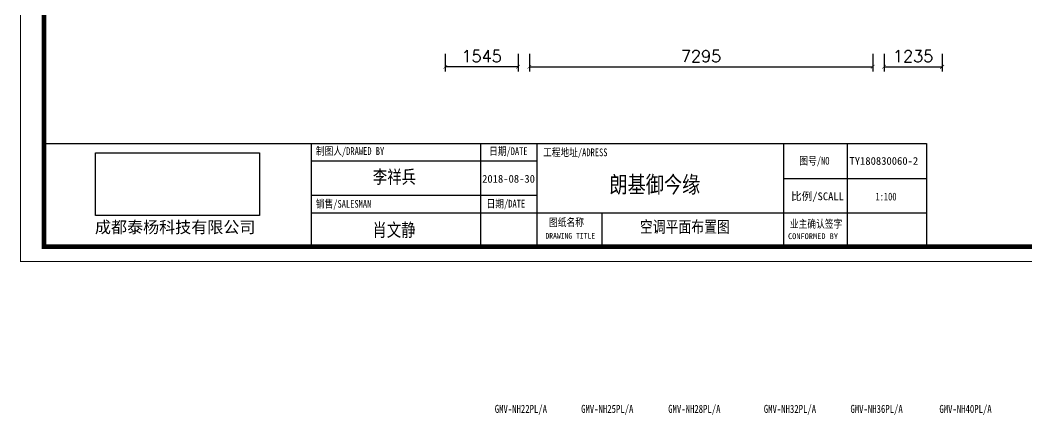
# Model space of a CAD drawing. Header units: millimetres. Extents: x -5096 to 255006, y -2833 to 77941.
# Drawn here: x 11856 to 33240, y 21309 to 29683 of the extents above; entities that cross this region are included whole.
import ezdxf

# ---------------------------------------------------------------- set-up
doc = ezdxf.new("R2010")
doc.units = ezdxf.units.MM
doc.layers.add('填充', color=7, linetype='Continuous', lineweight=9)
doc.layers.add('墙体线', color=8, linetype='Continuous')
doc.styles.add('-宋体', font='', dxfattribs={"width": 0.8})
doc.styles.add('GS-标注', font='')
doc.styles.get("Standard").update_dxf_attribs({"font": 'txt', "bigfont": 'gbcbig.shx'})
doc.styles.add('宋体', font='simhei.ttf', dxfattribs={"width": 0.8})
doc.styles.get('-宋体').set_extended_font_data('SimSun')
doc.styles.get('GS-标注').set_extended_font_data('SimSun')
doc.dimstyles.get("Standard").update_dxf_attribs({"dimscale": 100, "dimtxt": 3.5, "dimasz": 1, "dimexe": 2.5, "dimexo": 3, "dimgap": 1.5, "dimtad": 1, "dimdec": 0, "dimzin": 0, "dimdsep": 46, "dimtxsty": 'Standard', "dimblk": 'ARCHTICK', "dimcen": 0.09, "dimadec": 0, "dimazin": 0, "dimtfac": 1, "dimtdec": 0, "dimtix": 1, "dimtmove": 2, "dimatfit": 3, "dimfxl": 0, "dimtolj": 1, "dimtzin": 0, "dimarcsym": 0})
picture_1 = doc.add_image_def('image1.png', size_in_pixel=(1086, 414))

# ---------------------------------------------------------------- blocks, each defined once
blk = doc.blocks.new('_ArchTick')
at = {"color": 0, "linetype": 'ByBlock', "const_width": 0.15}
blk.add_lwpolyline([(-0.5, -0.5), (0.5, 0.5)], dxfattribs=at)
blk = doc.blocks.new('*D40')
at = {"color": 8, "lineweight": -2}
for p, q in [((22672, 28966), (22672, 28594)), ((29967, 28966), (29967, 28594)), ((22672, 28694), (29967, 28694))]:
    blk.add_line(p, q, dxfattribs=at)
at = {"layer": 'Defpoints', "color": 0}
for p in [(22672, 29166), (29967, 29166), (29967, 28694)]:
    blk.add_point(p, dxfattribs=at)
at = {"color": 8, "lineweight": -2, "xscale": 80, "yscale": 80, "zscale": 80, "rotation": 180}
blk.add_blockref('_ArchTick', (22672, 28694), dxfattribs=at)
at = {"color": 8, "lineweight": -2, "xscale": 80, "yscale": 80, "zscale": 80}
blk.add_blockref('_ArchTick', (29967, 28694), dxfattribs=at)
at = {"color": 3, "insert": (26319, 28919), "char_height": 250, "attachment_point": 5}
blk.add_mtext('7295', dxfattribs=at)
blk = doc.blocks.new('*D41')
at = {"color": 8, "lineweight": -2}
for p, q in [((30207, 28966), (30207, 28594)), ((31442, 28966), (31442, 28594)), ((30207, 28694), (31442, 28694))]:
    blk.add_line(p, q, dxfattribs=at)
at = {"layer": 'Defpoints', "color": 0}
for p in [(30207, 29166), (31442, 29166), (31442, 28694)]:
    blk.add_point(p, dxfattribs=at)
at = {"color": 8, "lineweight": -2, "xscale": 80, "yscale": 80, "zscale": 80, "rotation": 180}
blk.add_blockref('_ArchTick', (30207, 28694), dxfattribs=at)
at = {"color": 8, "lineweight": -2, "xscale": 80, "yscale": 80, "zscale": 80}
blk.add_blockref('_ArchTick', (31442, 28694), dxfattribs=at)
at = {"color": 3, "insert": (30824, 28919), "char_height": 250, "attachment_point": 5}
blk.add_mtext('1235', dxfattribs=at)
blk = doc.blocks.new('*D42')
at = {"color": 8, "lineweight": -2}
for p, q in [((20887, 28966), (20887, 28594)), ((22432, 28966), (22432, 28594)), ((22432, 28694), (20887, 28694))]:
    blk.add_line(p, q, dxfattribs=at)
at = {"layer": 'Defpoints', "color": 0}
for p in [(20887, 29166), (22432, 29166), (20887, 28694)]:
    blk.add_point(p, dxfattribs=at)
at = {"color": 8, "lineweight": -2, "xscale": 80, "yscale": 80, "zscale": 80, "rotation": 180}
blk.add_blockref('_ArchTick', (20887, 28694), dxfattribs=at)
at = {"color": 8, "lineweight": -2, "xscale": 80, "yscale": 80, "zscale": 80}
blk.add_blockref('_ArchTick', (22432, 28694), dxfattribs=at)
at = {"color": 3, "insert": (21659, 28919), "char_height": 250, "attachment_point": 5}
blk.add_mtext('1545', dxfattribs=at)

msp = doc.modelspace()

# ---------------------------------------------------------------- linework, layer by layer
at = {"color": 0, "const_width": 100}
msp.add_lwpolyline([(40020.5, 45241.8), (40020.5, 24877.9), (12365.1, 24877.9), (12365.1, 45241.8), (40020.5, 45241.8)], dxfattribs=at)
at = {"layer": '填充', "color": 0, "const_width": 19.1}
msp.add_lwpolyline([(11865.1, 45559.9), (41565.1, 45559.9), (41565.1, 24559.9), (11865.1, 24559.9)], close=True, dxfattribs=at)
at = {"layer": '墙体线', "color": 8}
for p, q in [((12365.1, 27066.7), (31106, 27066.7)), ((18039, 27066.7), (18039, 24860.5)), ((21633.7, 27066.7), (21633.7, 24866.7)), ((22833.7, 27066.7), (22833.7, 24866.7)), ((28072.9, 27066.7), (28072.9, 24859.7)), ((29426.5, 27066.7), (29426.5, 24891)), ((31106, 27066.7), (31106, 24866.7)), ((18039, 26696.7), (22833.7, 26696.7)), ((28072.9, 26325.4), (31106, 26325.4)), ((18039, 25966.7), (22833.7, 25966.7)), ((18039, 25596.7), (22833.8, 25596.7)), ((22833.8, 25596.7), (31106, 25596.7)), ((24212.3, 25596.7), (24212.3, 24867.2))]:
    msp.add_line(p, q, dxfattribs=at)

# ---------------------------------------------------------------- texts
at = {"color": 0, "ltscale": 10, "char_height": 165, "attachment_point": 1, "style": '宋体'}
for s, insert in [('{\\fSimSun|b0|i0|c134|p2; 制图人/DRAWED BY }', (18047.3, 26988.3)), ('{\\fSimSun|b0|i0|c134|p2; 日期/DATE\\P }', (21726.8, 26985.1)), ('{\\fSimSun|b0|i0|c134|p2;工程地址/ADRESS}', (22964.1, 26960.7)), ('{\\fSimSun|b0|i0|c134|p2; 图号/NO }', (28318.9, 26780.3)), ('{\\fSimSun|b0|i0|c134|p2;\\W1;TY180830060-2}', (29472.4, 26778.7)), ('{\\fSimSun|b0|i0|c134|p2;\\W1;2018-08-30}', (21668.9, 26399.1)), ('{\\fSimSun|b0|i0|c134|p2;销售/SALESMAN}', (18137.5, 25868.5)), ('{\\fSimSun|b0|i0|c134|p2; 日期/DATE\\P }', (21674.8, 25871.7)), ('{\\fSimSun|b0|i0|c134|p2;\\W1;比例/SCALL}', (28232.1, 26027.6)), ('{\\fSimSun|b0|i0|c134|p2;1:100}', (30022.9, 26022.4))]:
    msp.add_mtext(s, dxfattribs=dict(at, insert=insert))
at = {"color": 0, "style": '-宋体'}
for s, insert, char_height, width, attachment_point in [('李祥兵', (19347.7, 26497.1), 280, 7286.855, 1), ('      朗基御今缘', (23219, 26372.3), 353.571, 10410.855, 1), ('{\\fSimSun|b0|i0|c134|p2;图纸名称}', (23462.1, 25384.5), 165.471, 1583.895, 5), ('空调平面布置图', (25020.7, 25424.6), 250, 7361.211, 1), ('{\\fSimSun|b0|i0|c134|p2;业主确认签字}', (28763.4, 25350.6), 165.471, 1583.895, 5), ('肖文静', (19339.2, 25371.4), 280, 7286.855, 1), ('{\\fSimSun|b0|i0|c134|p2;DRAWING TITLE}', (23014.4, 25168.7), 124.104, 1853.924, 1), ('{\\fSimSun|b0|i0|c134|p2;\\W1;CONFORMED BY}', (28166, 25161.1), 124, 1853.924, 1), ('GMV-NH22PL/A', (21937.3, 21520), 170, 1996.084, 1), ('GMV-NH25PL/A', (23772, 21520), 170, 1996.084, 1), ('GMV-NH28PL/A', (25622, 21520), 170, 1996.084, 1), ('GMV-NH32PL/A', (27652.4, 21520), 170, 1996.084, 1), ('GMV-NH36PL/A', (29493.2, 21520), 170, 1996.084, 1), ('GMV-NH40PL/A', (31382.4, 21520), 170, 1996.084, 1)]:
    msp.add_mtext(s, dxfattribs=dict(at, insert=insert, char_height=char_height, width=width, attachment_point=attachment_point))
at = {"color": 0, "linetype": 'ByBlock', "ltscale": 10, "insert": (13443.9, 25416.5), "char_height": 250, "width": 3916.3, "attachment_point": 1, "style": 'GS-标注'}
msp.add_mtext('成都泰杨科技有限公司', dxfattribs=at)

# ---------------------------------------------------------------- dimensions: what is measured, and where the dimension line sits
for base, p1, p2, picture, middle in [((20887, 28693.6), (22432, 29165.8), (20887, 29165.8), '*D42', (21659.5, 28918.6)), ((29967, 28693.6), (22672, 29165.8), (29967, 29165.8), '*D40', (26319.5, 28918.6)), ((31442, 28693.6), (30207, 29165.8), (31442, 29165.8), '*D41', (30824.5, 28918.6))]:
    dim = msp.add_linear_dim(base=base, p1=p1, p2=p2, dimstyle='Standard', override={"dimtxt": 2.5, "dimasz": 0.8, "dimexe": 1, "dimexo": 2, "dimgap": 1, "dimzin": 8, "dimdsep": 44, "dimcen": 0, "dimclrd": 8, "dimclre": 8, "dimclrt": 3, "dimfxl": 3, "dimtolj": 0, "dimtzin": 8})
    dim.commit()
    dim.dimension.update_dxf_attribs({"geometry": picture, "text_midpoint": middle})

# ---------------------------------------------------------------- pictures from other files: only their frames are drawn
at = {"color": 0}
image = msp.add_image(picture_1, insert=(13453.1, 25537.2), size_in_units=(3483.5, 1328), dxfattribs=at)
image.dxf.flags = 7

doc.saveas('drawing.dxf')
